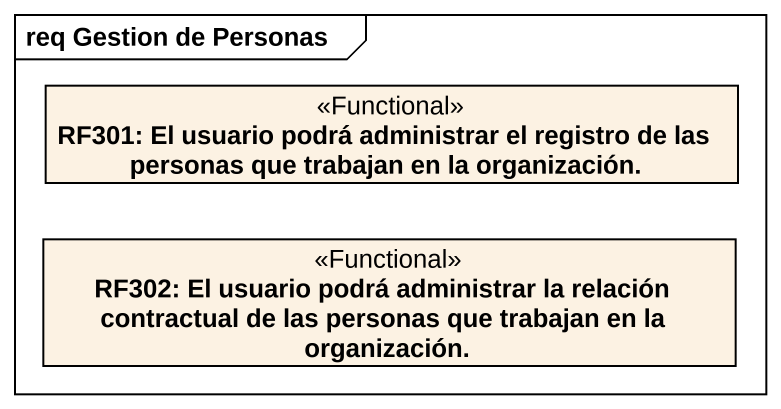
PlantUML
@startuml
mainframe req Gestion de Personas
hide circle
hide empty members
class "RF301: El usuario podrá administrar el registro de las personas que trabajan en la organización." as RF301_El_usuario_podrá <<Functional>>
class "RF302: El usuario podrá administrar la relación contractual de las personas que trabajan en la organización." as RF302_El_usuario_podrá <<Functional>>
@enduml
